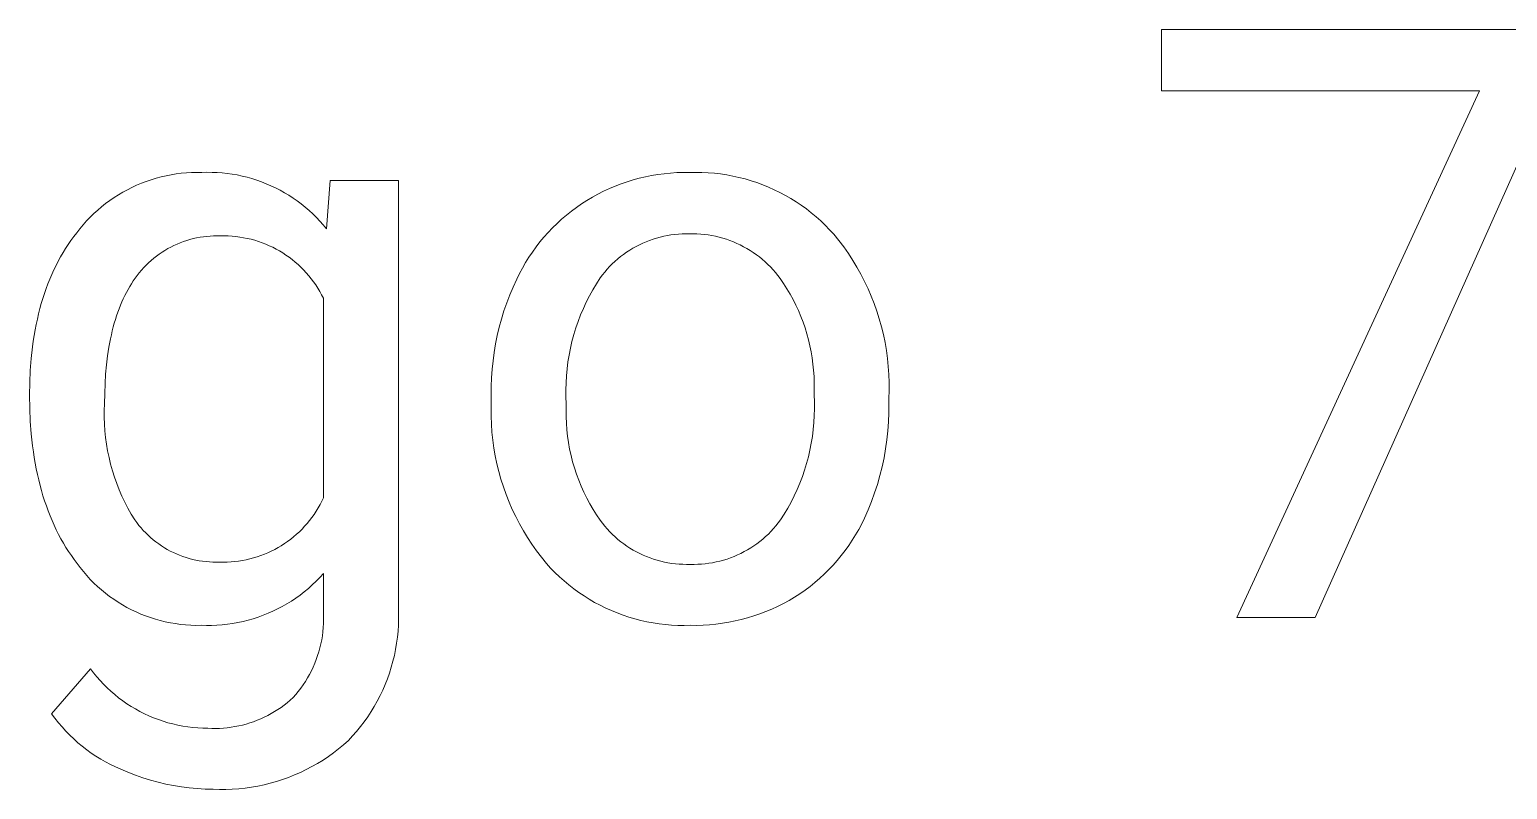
# Model space of a CAD drawing. Header units: millimetres. Extents: x -658 to 2773, y 81 to 2478.
# Drawn here: x 1859.7 to 1941.4, y 343 to 385 of the extents above; entities that cross this region are included whole.
import ezdxf

# ---------------------------------------------------------------- set-up
doc = ezdxf.new("R2010")
doc.units = ezdxf.units.MM
doc.header["$MEASUREMENT"] = 0
doc.layers.add('Domyślny', color=7, linetype='Continuous', true_color=0x000000)

msp = doc.modelspace()

# ---------------------------------------------------------------- linework, layer by layer
at = {"layer": 'Domyślny', "color": 18, "lineweight": 15, "true_color": 0x000000}
for p, q in [((1922.235, 381.589), (1922.235, 384.982)), ((1922.235, 384.982), (1944.191, 384.982)), ((1944.191, 382.663), (1930.734, 352.493)), ((1939.816, 381.589), (1922.235, 381.589)), ((1926.405, 352.493), (1939.816, 381.589)), ((1866.105, 376.586), (1866.375, 376.678)), ((1866.375, 376.678), (1866.647, 376.762)), ((1866.647, 376.762), (1866.922, 376.836)), ((1866.922, 376.836), (1867.2, 376.9)), ((1867.2, 376.9), (1867.48, 376.955)), ((1867.48, 376.955), (1867.761, 377.001)), ((1867.761, 377.001), (1868.044, 377.037)), ((1868.044, 377.037), (1868.328, 377.063)), ((1868.328, 377.063), (1868.612, 377.079)), ((1868.612, 377.079), (1868.897, 377.086)), ((1868.897, 377.086), (1869.182, 377.084)), ((1869.182, 377.084), (1869.463, 377.092)), ((1869.463, 377.092), (1869.743, 377.091)), ((1869.743, 377.091), (1870.023, 377.081)), ((1870.023, 377.081), (1870.303, 377.061)), ((1870.303, 377.061), (1870.581, 377.031)), ((1870.581, 377.031), (1870.859, 376.992)), ((1870.859, 376.992), (1871.135, 376.944)), ((1871.135, 376.944), (1871.41, 376.887)), ((1871.41, 376.887), (1871.682, 376.82)), ((1871.682, 376.82), (1871.952, 376.745)), ((1871.952, 376.745), (1872.219, 376.66)), ((1872.219, 376.66), (1872.483, 376.566)), ((1892.689, 376.567), (1893.024, 376.67)), ((1893.024, 376.67), (1893.361, 376.762)), ((1893.361, 376.762), (1893.702, 376.843)), ((1893.702, 376.843), (1894.045, 376.912)), ((1894.045, 376.912), (1894.391, 376.97)), ((1894.391, 376.97), (1894.738, 377.016)), ((1894.738, 377.016), (1895.086, 377.05)), ((1895.086, 377.05), (1895.435, 377.073)), ((1895.435, 377.073), (1895.785, 377.084)), ((1895.785, 377.084), (1896.135, 377.084)), ((1896.135, 377.084), (1896.48, 377.091)), ((1896.48, 377.091), (1896.826, 377.086)), ((1896.826, 377.086), (1897.17, 377.069)), ((1897.17, 377.069), (1897.514, 377.041)), ((1897.514, 377.041), (1897.857, 377.001)), ((1897.857, 377.001), (1898.198, 376.95)), ((1898.198, 376.95), (1898.538, 376.887)), ((1898.538, 376.887), (1898.875, 376.812)), ((1898.875, 376.812), (1899.209, 376.726)), ((1899.209, 376.726), (1899.54, 376.629)), ((1864.326, 375.692), (1864.567, 375.845)), ((1864.567, 375.845), (1864.812, 375.99)), ((1864.812, 375.99), (1865.062, 376.127)), ((1865.062, 376.127), (1865.317, 376.255)), ((1865.317, 376.255), (1865.576, 376.374)), ((1865.576, 376.374), (1865.839, 376.484)), ((1865.839, 376.484), (1866.105, 376.586)), ((1872.483, 376.566), (1872.744, 376.464)), ((1872.744, 376.464), (1873.001, 376.352)), ((1873.001, 376.352), (1873.255, 376.232)), ((1873.255, 376.232), (1873.504, 376.104)), ((1873.504, 376.104), (1873.749, 375.967)), ((1873.749, 375.967), (1873.989, 375.822)), ((1876.071, 373.965), (1876.276, 376.638)), ((1876.276, 376.638), (1880.046, 376.638)), ((1880.046, 376.638), (1880.046, 353.083)), ((1890.771, 375.719), (1891.078, 375.887)), ((1891.078, 375.887), (1891.391, 376.044)), ((1891.391, 376.044), (1891.709, 376.191)), ((1891.709, 376.191), (1892.031, 376.327)), ((1892.031, 376.327), (1892.358, 376.453)), ((1892.358, 376.453), (1892.689, 376.567)), ((1899.54, 376.629), (1899.868, 376.521)), ((1899.868, 376.521), (1900.191, 376.401)), ((1900.191, 376.401), (1900.511, 376.271)), ((1900.511, 376.271), (1900.826, 376.13)), ((1900.826, 376.13), (1901.136, 375.978)), ((1901.136, 375.978), (1901.44, 375.816)), ((1863.421, 374.999), (1863.639, 375.184)), ((1863.639, 375.184), (1863.862, 375.361)), ((1863.862, 375.361), (1864.091, 375.53)), ((1864.091, 375.53), (1864.326, 375.692)), ((1873.989, 375.822), (1874.224, 375.67)), ((1874.224, 375.67), (1874.453, 375.509)), ((1874.453, 375.509), (1874.678, 375.341)), ((1874.678, 375.341), (1874.896, 375.165)), ((1874.896, 375.165), (1875.108, 374.982)), ((1889.609, 374.948), (1889.889, 375.156)), ((1889.889, 375.156), (1890.176, 375.354)), ((1890.176, 375.354), (1890.469, 375.542)), ((1890.469, 375.542), (1890.771, 375.719)), ((1901.44, 375.816), (1901.739, 375.644)), ((1901.739, 375.644), (1902.032, 375.461)), ((1902.032, 375.461), (1902.319, 375.269)), ((1902.319, 375.269), (1902.599, 375.067)), ((1902.599, 375.067), (1902.872, 374.856)), ((1862.618, 374.191), (1862.809, 374.403)), ((1862.809, 374.403), (1863.006, 374.609)), ((1863.006, 374.609), (1863.21, 374.808)), ((1863.21, 374.808), (1863.421, 374.999)), ((1875.108, 374.982), (1875.314, 374.792)), ((1875.314, 374.792), (1875.514, 374.595)), ((1875.514, 374.595), (1875.706, 374.391)), ((1875.706, 374.391), (1875.892, 374.181)), ((1888.565, 374.025), (1888.814, 374.269)), ((1888.814, 374.269), (1889.071, 374.504)), ((1889.071, 374.504), (1889.337, 374.731)), ((1889.337, 374.731), (1889.609, 374.948)), ((1902.872, 374.856), (1903.137, 374.636)), ((1903.137, 374.636), (1903.395, 374.406)), ((1903.395, 374.406), (1903.645, 374.169)), ((1861.944, 373.323), (1862.099, 373.538)), ((1862.099, 373.538), (1862.26, 373.748)), ((1862.26, 373.748), (1862.435, 373.973)), ((1862.435, 373.973), (1862.618, 374.191)), ((1868.708, 373.426), (1868.524, 373.379)), ((1868.893, 373.468), (1868.708, 373.426)), ((1869.079, 373.503), (1868.893, 373.468)), ((1869.266, 373.531), (1869.079, 373.503)), ((1869.454, 373.553), (1869.266, 373.531)), ((1869.643, 373.569), (1869.454, 373.553)), ((1869.832, 373.578), (1869.643, 373.569)), ((1870.021, 373.581), (1869.832, 373.578)), ((1870.211, 373.577), (1870.021, 373.581)), ((1870.424, 373.579), (1870.211, 373.577)), ((1870.637, 373.574), (1870.424, 373.579)), ((1870.849, 373.561), (1870.637, 373.574)), ((1871.062, 373.542), (1870.849, 373.561)), ((1871.273, 373.514), (1871.062, 373.542)), ((1871.483, 373.48), (1871.273, 373.514)), ((1871.692, 373.438), (1871.483, 373.48)), ((1871.899, 373.389), (1871.692, 373.438)), ((1872.105, 373.333), (1871.899, 373.389)), ((1875.892, 374.181), (1876.071, 373.965)), ((1887.871, 373.245), (1888.093, 373.513)), ((1888.093, 373.513), (1888.325, 373.773)), ((1888.325, 373.773), (1888.565, 374.025)), ((1894.123, 373.394), (1893.93, 373.327)), ((1894.318, 373.455), (1894.123, 373.394)), ((1894.515, 373.509), (1894.318, 373.455)), ((1894.714, 373.556), (1894.515, 373.509)), ((1894.915, 373.597), (1894.714, 373.556)), ((1895.116, 373.63), (1894.915, 373.597)), ((1895.319, 373.656), (1895.116, 373.63)), ((1895.523, 373.675), (1895.319, 373.656)), ((1895.727, 373.688), (1895.523, 373.675)), ((1895.931, 373.693), (1895.727, 373.688)), ((1896.135, 373.691), (1895.931, 373.693)), ((1896.343, 373.693), (1896.135, 373.691)), ((1896.551, 373.688), (1896.343, 373.693)), ((1896.758, 373.675), (1896.551, 373.688)), ((1896.965, 373.656), (1896.758, 373.675)), ((1897.17, 373.629), (1896.965, 373.656)), ((1897.375, 373.595), (1897.17, 373.629)), ((1897.579, 373.554), (1897.375, 373.595)), ((1897.781, 373.507), (1897.579, 373.554)), ((1897.981, 373.452), (1897.781, 373.507)), ((1898.179, 373.39), (1897.981, 373.452)), ((1898.375, 373.322), (1898.179, 373.39)), ((1903.645, 374.169), (1903.887, 373.922)), ((1903.887, 373.922), (1904.121, 373.668)), ((1904.121, 373.668), (1904.401, 373.321)), ((1861.374, 372.42), (1861.509, 372.652)), ((1861.509, 372.652), (1861.649, 372.881)), ((1861.649, 372.881), (1861.794, 373.104)), ((1861.794, 373.104), (1861.944, 373.323)), ((1866.822, 372.57), (1866.67, 372.458)), ((1866.979, 372.677), (1866.822, 372.57)), ((1867.139, 372.778), (1866.979, 372.677)), ((1867.302, 372.874), (1867.139, 372.778)), ((1867.469, 372.964), (1867.302, 372.874)), ((1867.639, 373.048), (1867.469, 372.964)), ((1867.811, 373.126), (1867.639, 373.048)), ((1867.986, 373.198), (1867.811, 373.126)), ((1868.163, 373.265), (1867.986, 373.198)), ((1868.343, 373.325), (1868.163, 373.265)), ((1868.524, 373.379), (1868.343, 373.325)), ((1872.308, 373.269), (1872.105, 373.333)), ((1872.51, 373.199), (1872.308, 373.269)), ((1872.708, 373.122), (1872.51, 373.199)), ((1872.904, 373.037), (1872.708, 373.122)), ((1873.097, 372.946), (1872.904, 373.037)), ((1873.286, 372.849), (1873.097, 372.946)), ((1873.472, 372.745), (1873.286, 372.849)), ((1873.654, 372.634), (1873.472, 372.745)), ((1873.832, 372.518), (1873.654, 372.634)), ((1887.259, 372.397), (1887.453, 372.686)), ((1887.453, 372.686), (1887.657, 372.969)), ((1887.657, 372.969), (1887.871, 373.245)), ((1892.661, 372.673), (1892.494, 372.555)), ((1892.832, 372.785), (1892.661, 372.673)), ((1893.007, 372.891), (1892.832, 372.785)), ((1893.185, 372.991), (1893.007, 372.891)), ((1893.367, 373.084), (1893.185, 372.991)), ((1893.552, 373.172), (1893.367, 373.084)), ((1893.74, 373.252), (1893.552, 373.172)), ((1893.93, 373.327), (1893.74, 373.252)), ((1898.569, 373.246), (1898.375, 373.322)), ((1898.76, 373.164), (1898.569, 373.246)), ((1898.947, 373.076), (1898.76, 373.164)), ((1899.132, 372.981), (1898.947, 373.076)), ((1899.313, 372.88), (1899.132, 372.981)), ((1899.491, 372.773), (1899.313, 372.88)), ((1899.665, 372.659), (1899.491, 372.773)), ((1899.835, 372.54), (1899.665, 372.659)), ((1904.401, 373.321), (1904.669, 372.965)), ((1904.669, 372.965), (1904.924, 372.601)), ((1904.924, 372.601), (1905.167, 372.227)), ((1861.001, 371.694), (1861.12, 371.94)), ((1861.12, 371.94), (1861.245, 372.182)), ((1861.245, 372.182), (1861.374, 372.42)), ((1865.969, 371.823), (1865.842, 371.682)), ((1866.1, 371.96), (1865.969, 371.823)), ((1866.236, 372.092), (1866.1, 371.96)), ((1866.376, 372.219), (1866.236, 372.092)), ((1866.521, 372.341), (1866.376, 372.219)), ((1866.67, 372.458), (1866.521, 372.341)), ((1874.007, 372.395), (1873.832, 372.518)), ((1874.176, 372.266), (1874.007, 372.395)), ((1874.341, 372.131), (1874.176, 372.266)), ((1874.502, 371.991), (1874.341, 372.131)), ((1874.657, 371.845), (1874.502, 371.991)), ((1874.807, 371.694), (1874.657, 371.845)), ((1886.738, 371.491), (1886.901, 371.799)), ((1886.901, 371.799), (1887.075, 372.101)), ((1887.075, 372.101), (1887.259, 372.397)), ((1891.725, 371.884), (1891.586, 371.734)), ((1891.869, 372.029), (1891.725, 371.884)), ((1892.019, 372.169), (1891.869, 372.029)), ((1892.173, 372.303), (1892.019, 372.169)), ((1892.331, 372.432), (1892.173, 372.303)), ((1892.494, 372.555), (1892.331, 372.432)), ((1900, 372.415), (1899.835, 372.54)), ((1900.162, 372.284), (1900, 372.415)), ((1900.318, 372.147), (1900.162, 372.284)), ((1900.47, 372.006), (1900.318, 372.147)), ((1900.617, 371.859), (1900.47, 372.006)), ((1900.758, 371.707), (1900.617, 371.859)), ((1905.167, 372.227), (1905.398, 371.846)), ((1905.398, 371.846), (1905.615, 371.457)), ((1860.672, 370.927), (1860.777, 371.187)), ((1860.777, 371.187), (1860.886, 371.443)), ((1860.886, 371.443), (1861.001, 371.694)), ((1865.289, 370.935), (1865.192, 370.778)), ((1865.389, 371.087), (1865.289, 370.935)), ((1865.493, 371.235), (1865.389, 371.087)), ((1865.604, 371.388), (1865.493, 371.235)), ((1865.72, 371.537), (1865.604, 371.388)), ((1865.842, 371.682), (1865.72, 371.537)), ((1874.952, 371.538), (1874.807, 371.694)), ((1875.092, 371.376), (1874.952, 371.538)), ((1875.225, 371.21), (1875.092, 371.376)), ((1875.353, 371.04), (1875.225, 371.21)), ((1875.475, 370.865), (1875.353, 371.04)), ((1886.388, 370.75), (1886.585, 371.178)), ((1886.585, 371.178), (1886.738, 371.491)), ((1890.991, 370.933), (1890.794, 370.602)), ((1891.2, 371.258), (1890.991, 370.933)), ((1891.323, 371.421), (1891.2, 371.258)), ((1891.452, 371.58), (1891.323, 371.421)), ((1891.586, 371.734), (1891.452, 371.58)), ((1900.895, 371.55), (1900.758, 371.707)), ((1901.025, 371.389), (1900.895, 371.55)), ((1901.15, 371.223), (1901.025, 371.389)), ((1901.343, 370.942), (1901.15, 371.223)), ((1901.526, 370.654), (1901.343, 370.942)), ((1905.615, 371.457), (1905.819, 371.061)), ((1905.819, 371.061), (1906.01, 370.658)), ((1860.306, 369.841), (1860.39, 370.12)), ((1860.39, 370.12), (1860.479, 370.393)), ((1860.479, 370.393), (1860.573, 370.662)), ((1860.573, 370.662), (1860.672, 370.927)), ((1864.921, 370.28), (1864.837, 370.106)), ((1865.008, 370.451), (1864.921, 370.28)), ((1865.098, 370.616), (1865.008, 370.451)), ((1865.192, 370.778), (1865.098, 370.616)), ((1875.591, 370.686), (1875.475, 370.865)), ((1875.7, 370.503), (1875.591, 370.686)), ((1875.803, 370.317), (1875.7, 370.503)), ((1875.9, 370.127), (1875.803, 370.317)), ((1875.9, 359.103), (1875.9, 370.127)), ((1886.036, 369.876), (1886.205, 370.316)), ((1886.205, 370.316), (1886.388, 370.75)), ((1890.607, 370.264), (1890.433, 369.919)), ((1890.794, 370.602), (1890.607, 370.264)), ((1901.699, 370.36), (1901.526, 370.654)), ((1901.862, 370.06), (1901.699, 370.36)), ((1906.01, 370.658), (1906.186, 370.249)), ((1906.186, 370.249), (1906.349, 369.834)), ((1860.154, 369.271), (1860.227, 369.558)), ((1860.227, 369.558), (1860.306, 369.841)), ((1864.533, 369.362), (1864.466, 369.165)), ((1864.604, 369.555), (1864.533, 369.362)), ((1864.679, 369.743), (1864.604, 369.555)), ((1864.756, 369.927), (1864.679, 369.743)), ((1864.837, 370.106), (1864.756, 369.927)), ((1885.743, 368.98), (1885.882, 369.43)), ((1885.882, 369.43), (1886.036, 369.876)), ((1890.27, 369.569), (1890.12, 369.214)), ((1890.433, 369.919), (1890.27, 369.569)), ((1902.016, 369.756), (1901.862, 370.06)), ((1902.159, 369.446), (1902.016, 369.756)), ((1902.292, 369.132), (1902.159, 369.446)), ((1906.349, 369.834), (1906.498, 369.414)), ((1906.498, 369.414), (1906.632, 368.989)), ((1859.963, 368.381), (1860.021, 368.682)), ((1860.021, 368.682), (1860.085, 368.979)), ((1860.085, 368.979), (1860.154, 369.271)), ((1864.282, 368.548), (1864.227, 368.333)), ((1864.34, 368.758), (1864.282, 368.548)), ((1864.401, 368.964), (1864.34, 368.758)), ((1864.466, 369.165), (1864.401, 368.964)), ((1885.51, 368.067), (1885.619, 368.525)), ((1885.619, 368.525), (1885.743, 368.98)), ((1889.856, 368.488), (1889.743, 368.119)), ((1889.981, 368.853), (1889.856, 368.488)), ((1890.12, 369.214), (1889.981, 368.853)), ((1902.414, 368.813), (1902.292, 369.132)), ((1902.526, 368.491), (1902.414, 368.813)), ((1902.626, 368.165), (1902.526, 368.491)), ((1906.632, 368.989), (1906.752, 368.56)), ((1906.752, 368.56), (1906.857, 368.127)), ((1859.818, 367.451), (1859.861, 367.766)), ((1859.861, 367.766), (1859.909, 368.076)), ((1859.909, 368.076), (1859.963, 368.381)), ((1864.128, 367.891), (1864.042, 367.43)), ((1864.176, 368.114), (1864.128, 367.891)), ((1864.227, 368.333), (1864.176, 368.114)), ((1885.417, 367.605), (1885.51, 368.067)), ((1889.642, 367.747), (1889.555, 367.371)), ((1889.743, 368.119), (1889.642, 367.747)), ((1902.716, 367.836), (1902.626, 368.165)), ((1902.795, 367.504), (1902.716, 367.836)), ((1906.857, 368.127), (1906.947, 367.691)), ((1906.947, 367.691), (1907.022, 367.252)), ((1859.747, 366.808), (1859.818, 367.451)), ((1863.968, 366.953), (1863.909, 366.457)), ((1864.042, 367.43), (1863.968, 366.953)), ((1885.276, 366.673), (1885.339, 367.14)), ((1885.339, 367.14), (1885.417, 367.605)), ((1889.48, 366.992), (1889.419, 366.611)), ((1889.555, 367.371), (1889.48, 366.992)), ((1902.863, 367.169), (1902.795, 367.504)), ((1902.92, 366.833), (1902.863, 367.169)), ((1907.022, 367.252), (1907.083, 366.81)), ((1859.665, 365.467), (1859.696, 366.146)), ((1859.696, 366.146), (1859.747, 366.808)), ((1863.909, 366.457), (1863.862, 365.944)), ((1885.197, 365.734), (1885.228, 366.204)), ((1885.228, 366.204), (1885.276, 366.673)), ((1889.37, 366.228), (1889.335, 365.844)), ((1889.419, 366.611), (1889.37, 366.228)), ((1902.966, 366.495), (1902.92, 366.833)), ((1903, 366.155), (1902.966, 366.495)), ((1903.023, 365.815), (1903, 366.155)), ((1907.083, 366.81), (1907.128, 366.367)), ((1907.128, 366.367), (1907.159, 365.922)), ((1859.655, 364.769), (1859.665, 365.467)), ((1863.829, 365.414), (1863.809, 364.866)), ((1863.862, 365.944), (1863.829, 365.414)), ((1885.18, 364.792), (1885.181, 365.263)), ((1885.181, 365.263), (1885.197, 365.734)), ((1889.313, 365.458), (1889.305, 365.072)), ((1889.335, 365.844), (1889.313, 365.458)), ((1903.035, 365.474), (1903.023, 365.815)), ((1903.035, 365.133), (1903.035, 365.474)), ((1907.159, 365.922), (1907.174, 365.477)), ((1907.174, 365.477), (1907.174, 365.032)), ((1859.665, 364.042), (1859.655, 364.769)), ((1863.809, 364.866), (1863.802, 364.301)), ((1885.167, 364.063), (1885.18, 364.506)), ((1885.18, 364.506), (1885.18, 364.792)), ((1889.305, 365.072), (1889.309, 364.686)), ((1889.309, 364.686), (1889.327, 364.301)), ((1903.024, 364.792), (1903.035, 365.133)), ((1903.041, 364.409), (1903.024, 364.792)), ((1903.046, 364.026), (1903.041, 364.409)), ((1907.174, 365.032), (1907.159, 364.586)), ((1907.159, 364.586), (1907.159, 364.301)), ((1859.696, 363.334), (1859.665, 364.042)), ((1863.788, 363.927), (1863.786, 363.552)), ((1863.802, 364.301), (1863.788, 363.927)), ((1885.168, 363.619), (1885.167, 364.063)), ((1885.185, 363.176), (1885.168, 363.619)), ((1889.327, 364.301), (1889.316, 363.941)), ((1889.316, 363.941), (1889.317, 363.581)), ((1889.317, 363.581), (1889.331, 363.222)), ((1903.015, 363.26), (1903.037, 363.643)), ((1903.037, 363.643), (1903.046, 364.026)), ((1907.158, 363.799), (1907.139, 363.297)), ((1907.159, 364.301), (1907.158, 363.799)), ((1859.748, 362.646), (1859.696, 363.334)), ((1863.786, 363.552), (1863.798, 363.178)), ((1863.798, 363.178), (1863.822, 362.804)), ((1863.822, 362.804), (1863.86, 362.432)), ((1885.216, 362.733), (1885.185, 363.176)), ((1889.331, 363.222), (1889.357, 362.863)), ((1889.357, 362.863), (1889.396, 362.506)), ((1902.933, 362.498), (1902.981, 362.878)), ((1902.981, 362.878), (1903.015, 363.26)), ((1907.103, 362.797), (1907.05, 362.297)), ((1907.139, 363.297), (1907.103, 362.797)), ((1859.82, 361.978), (1859.748, 362.646)), ((1859.864, 361.651), (1859.82, 361.978)), ((1863.86, 362.432), (1863.91, 362.061)), ((1863.91, 362.061), (1863.972, 361.691)), ((1885.263, 362.292), (1885.216, 362.733)), ((1885.324, 361.853), (1885.263, 362.292)), ((1889.396, 362.506), (1889.448, 362.15)), ((1889.448, 362.15), (1889.511, 361.796)), ((1902.798, 361.744), (1902.872, 362.12)), ((1902.872, 362.12), (1902.933, 362.498)), ((1907.05, 362.297), (1906.98, 361.8)), ((1859.912, 361.329), (1859.864, 361.651)), ((1859.966, 361.012), (1859.912, 361.329)), ((1863.972, 361.691), (1864.048, 361.325)), ((1864.048, 361.325), (1864.136, 360.961)), ((1885.401, 361.415), (1885.324, 361.853)), ((1885.492, 360.981), (1885.401, 361.415)), ((1889.511, 361.796), (1889.588, 361.444)), ((1889.588, 361.444), (1889.676, 361.096)), ((1902.613, 361), (1902.712, 361.37)), ((1902.712, 361.37), (1902.798, 361.744)), ((1906.892, 361.306), (1906.788, 360.815)), ((1906.98, 361.8), (1906.892, 361.306)), ((1860.026, 360.699), (1859.966, 361.012)), ((1860.09, 360.392), (1860.026, 360.699)), ((1860.159, 360.089), (1860.09, 360.392)), ((1864.136, 360.961), (1864.236, 360.6)), ((1864.236, 360.6), (1864.349, 360.243)), ((1885.598, 360.55), (1885.492, 360.981)), ((1885.718, 360.123), (1885.598, 360.55)), ((1889.676, 361.096), (1889.776, 360.75)), ((1889.776, 360.75), (1889.889, 360.409)), ((1889.889, 360.409), (1890.013, 360.071)), ((1902.377, 360.271), (1902.501, 360.634)), ((1902.501, 360.634), (1902.613, 361)), ((1906.666, 360.328), (1906.528, 359.846)), ((1906.788, 360.815), (1906.666, 360.328)), ((1860.234, 359.791), (1860.159, 360.089)), ((1860.313, 359.498), (1860.234, 359.791)), ((1860.398, 359.21), (1860.313, 359.498)), ((1864.349, 360.243), (1864.474, 359.89)), ((1864.474, 359.89), (1864.61, 359.541)), ((1864.61, 359.541), (1864.759, 359.198)), ((1885.853, 359.701), (1885.718, 360.123)), ((1886.002, 359.283), (1885.853, 359.701)), ((1890.013, 360.071), (1890.149, 359.738)), ((1890.149, 359.738), (1890.297, 359.41)), ((1901.931, 359.212), (1902.092, 359.56)), ((1902.092, 359.56), (1902.241, 359.913)), ((1902.241, 359.913), (1902.377, 360.271)), ((1906.528, 359.846), (1906.373, 359.368)), ((1860.488, 358.927), (1860.398, 359.21)), ((1860.583, 358.649), (1860.488, 358.927)), ((1864.759, 359.198), (1864.92, 358.86)), ((1864.92, 358.86), (1865.092, 358.527)), ((1875.61, 358.542), (1875.713, 358.726)), ((1875.713, 358.726), (1875.809, 358.913)), ((1875.809, 358.913), (1875.9, 359.103)), ((1886.165, 358.87), (1886.002, 359.283)), ((1886.342, 358.463), (1886.165, 358.87)), ((1890.297, 359.41), (1890.455, 359.087)), ((1890.455, 359.087), (1890.625, 358.77)), ((1890.625, 358.77), (1890.806, 358.459)), ((1901.575, 358.533), (1901.759, 358.869)), ((1901.759, 358.869), (1901.931, 359.212)), ((1906.202, 358.897), (1906.015, 358.431)), ((1906.373, 359.368), (1906.202, 358.897)), ((1860.683, 358.375), (1860.583, 358.649)), ((1860.788, 358.107), (1860.683, 358.375)), ((1860.899, 357.843), (1860.788, 358.107)), ((1865.092, 358.527), (1865.275, 358.201)), ((1865.275, 358.201), (1865.47, 357.881)), ((1865.47, 357.881), (1865.581, 357.728)), ((1875.135, 357.848), (1875.263, 358.015)), ((1875.263, 358.015), (1875.385, 358.187)), ((1875.385, 358.187), (1875.5, 358.363)), ((1875.5, 358.363), (1875.61, 358.542)), ((1886.533, 358.062), (1886.342, 358.463)), ((1886.737, 357.669), (1886.533, 358.062)), ((1890.806, 358.459), (1890.998, 358.155)), ((1890.998, 358.155), (1891.2, 357.858)), ((1901.049, 357.715), (1901.173, 357.881)), ((1901.173, 357.881), (1901.38, 358.203)), ((1901.38, 358.203), (1901.575, 358.533)), ((1905.811, 357.972), (1905.659, 357.66)), ((1906.015, 358.431), (1905.811, 357.972)), ((1861.014, 357.584), (1860.899, 357.843)), ((1861.135, 357.33), (1861.014, 357.584)), ((1861.26, 357.08), (1861.135, 357.33)), ((1861.391, 356.836), (1861.26, 357.08)), ((1865.581, 357.728), (1865.697, 357.58)), ((1865.697, 357.58), (1865.818, 357.435)), ((1865.818, 357.435), (1865.944, 357.295)), ((1865.944, 357.295), (1866.074, 357.159)), ((1866.074, 357.159), (1866.21, 357.028)), ((1874.255, 356.945), (1874.415, 357.083)), ((1874.415, 357.083), (1874.57, 357.225)), ((1874.57, 357.225), (1874.719, 357.373)), ((1874.719, 357.373), (1874.863, 357.527)), ((1874.863, 357.527), (1875.002, 357.685)), ((1875.002, 357.685), (1875.135, 357.848)), ((1886.954, 357.282), (1886.737, 357.669)), ((1887.184, 356.903), (1886.954, 357.282)), ((1891.2, 357.858), (1891.324, 357.693)), ((1891.324, 357.693), (1891.454, 357.533)), ((1891.454, 357.533), (1891.589, 357.378)), ((1891.589, 357.378), (1891.73, 357.227)), ((1891.73, 357.227), (1891.876, 357.081)), ((1891.876, 357.081), (1892.026, 356.941)), ((1900.348, 356.957), (1900.498, 357.099)), ((1900.498, 357.099), (1900.644, 357.246)), ((1900.644, 357.246), (1900.785, 357.397)), ((1900.785, 357.397), (1900.92, 357.554)), ((1900.92, 357.554), (1901.049, 357.715)), ((1905.322, 357.052), (1905.139, 356.757)), ((1905.495, 357.353), (1905.322, 357.052)), ((1905.659, 357.66), (1905.495, 357.353)), ((1861.527, 356.596), (1861.391, 356.836)), ((1861.668, 356.361), (1861.527, 356.596)), ((1861.814, 356.131), (1861.668, 356.361)), ((1866.21, 357.028), (1866.349, 356.902)), ((1866.349, 356.902), (1866.493, 356.78)), ((1866.493, 356.78), (1866.641, 356.664)), ((1866.641, 356.664), (1866.793, 356.552)), ((1866.793, 356.552), (1866.949, 356.446)), ((1866.949, 356.446), (1867.108, 356.345)), ((1867.108, 356.345), (1867.271, 356.25)), ((1867.271, 356.25), (1867.437, 356.161)), ((1873.02, 356.15), (1873.208, 356.245)), ((1873.208, 356.245), (1873.392, 356.346)), ((1873.392, 356.346), (1873.573, 356.454)), ((1873.573, 356.454), (1873.75, 356.568)), ((1873.75, 356.568), (1873.923, 356.688)), ((1873.923, 356.688), (1874.091, 356.813)), ((1874.091, 356.813), (1874.255, 356.945)), ((1887.428, 356.531), (1887.184, 356.903)), ((1887.683, 356.169), (1887.428, 356.531)), ((1892.026, 356.941), (1892.182, 356.806)), ((1892.182, 356.806), (1892.342, 356.676)), ((1892.342, 356.676), (1892.506, 356.552)), ((1892.506, 356.552), (1892.675, 356.434)), ((1892.675, 356.434), (1892.848, 356.321)), ((1892.848, 356.321), (1893.024, 356.215)), ((1899.167, 356.125), (1899.348, 356.226)), ((1899.348, 356.226), (1899.525, 356.333)), ((1899.525, 356.333), (1899.698, 356.446)), ((1899.698, 356.446), (1899.867, 356.565)), ((1899.867, 356.565), (1900.032, 356.69)), ((1900.032, 356.69), (1900.192, 356.821)), ((1900.192, 356.821), (1900.348, 356.957)), ((1904.946, 356.468), (1904.743, 356.186)), ((1905.139, 356.757), (1904.946, 356.468)), ((1861.965, 355.906), (1861.814, 356.131)), ((1862.121, 355.686), (1861.965, 355.906)), ((1862.282, 355.47), (1862.121, 355.686)), ((1862.453, 355.242), (1862.282, 355.47)), ((1867.437, 356.161), (1867.606, 356.077)), ((1867.606, 356.077), (1867.777, 355.999)), ((1867.777, 355.999), (1867.951, 355.927)), ((1867.951, 355.927), (1868.128, 355.861)), ((1868.128, 355.861), (1868.306, 355.801)), ((1868.306, 355.801), (1868.487, 355.748)), ((1868.487, 355.748), (1868.669, 355.7)), ((1868.669, 355.7), (1868.853, 355.659)), ((1868.853, 355.659), (1869.039, 355.624)), ((1869.039, 355.624), (1869.225, 355.596)), ((1869.225, 355.596), (1869.412, 355.574)), ((1869.412, 355.574), (1869.6, 355.558)), ((1869.6, 355.558), (1869.788, 355.549)), ((1869.788, 355.549), (1869.976, 355.546)), ((1869.976, 355.546), (1870.165, 355.55)), ((1870.165, 355.55), (1870.375, 355.546)), ((1870.375, 355.546), (1870.586, 355.549)), ((1870.586, 355.549), (1870.796, 355.56)), ((1870.796, 355.56), (1871.005, 355.578)), ((1871.005, 355.578), (1871.214, 355.603)), ((1871.214, 355.603), (1871.422, 355.636)), ((1871.422, 355.636), (1871.629, 355.675)), ((1871.629, 355.675), (1871.834, 355.722)), ((1871.834, 355.722), (1872.038, 355.776)), ((1872.038, 355.776), (1872.239, 355.837)), ((1872.239, 355.837), (1872.438, 355.905)), ((1872.438, 355.905), (1872.635, 355.98)), ((1872.635, 355.98), (1872.829, 356.061)), ((1872.829, 356.061), (1873.02, 356.15)), ((1887.951, 355.815), (1887.683, 356.169)), ((1888.23, 355.47), (1887.951, 355.815)), ((1888.462, 355.216), (1888.23, 355.47)), ((1893.024, 356.215), (1893.205, 356.115)), ((1893.205, 356.115), (1893.388, 356.021)), ((1893.388, 356.021), (1893.575, 355.934)), ((1893.575, 355.934), (1893.764, 355.854)), ((1893.764, 355.854), (1893.957, 355.78)), ((1893.957, 355.78), (1894.151, 355.712)), ((1894.151, 355.712), (1894.348, 355.652)), ((1894.348, 355.652), (1894.547, 355.598)), ((1894.547, 355.598), (1894.748, 355.552)), ((1894.748, 355.552), (1894.95, 355.512)), ((1894.95, 355.512), (1895.154, 355.48)), ((1895.154, 355.48), (1895.358, 355.454)), ((1895.358, 355.454), (1895.563, 355.436)), ((1895.563, 355.436), (1895.769, 355.425)), ((1895.769, 355.425), (1895.975, 355.421)), ((1895.975, 355.421), (1896.181, 355.424)), ((1896.181, 355.424), (1896.388, 355.422)), ((1896.388, 355.422), (1896.595, 355.426)), ((1896.595, 355.426), (1896.801, 355.437)), ((1896.801, 355.437), (1897.007, 355.456)), ((1897.007, 355.456), (1897.212, 355.482)), ((1897.212, 355.482), (1897.417, 355.515)), ((1897.417, 355.515), (1897.619, 355.555)), ((1897.619, 355.555), (1897.821, 355.603)), ((1897.821, 355.603), (1898.02, 355.657)), ((1898.02, 355.657), (1898.218, 355.718)), ((1898.218, 355.718), (1898.413, 355.786)), ((1898.413, 355.786), (1898.606, 355.861)), ((1898.606, 355.861), (1898.796, 355.942)), ((1898.796, 355.942), (1898.983, 356.03)), ((1898.983, 356.03), (1899.167, 356.125)), ((1904.309, 355.643), (1904.079, 355.383)), ((1904.53, 355.911), (1904.309, 355.643)), ((1904.743, 356.186), (1904.53, 355.911)), ((1862.631, 355.02), (1862.453, 355.242)), ((1862.816, 354.805), (1862.631, 355.02)), ((1863.009, 354.595), (1862.816, 354.805)), ((1863.209, 354.393), (1863.009, 354.595)), ((1875.702, 354.695), (1875.497, 354.487)), ((1875.9, 354.91), (1875.702, 354.695)), ((1875.9, 352.831), (1875.9, 354.91)), ((1888.703, 354.97), (1888.462, 355.216)), ((1888.951, 354.733), (1888.703, 354.97)), ((1889.208, 354.504), (1888.951, 354.733)), ((1903.337, 354.651), (1903.074, 354.424)), ((1903.593, 354.886), (1903.337, 354.651)), ((1903.84, 355.13), (1903.593, 354.886)), ((1904.079, 355.383), (1903.84, 355.13)), ((1863.416, 354.198), (1863.209, 354.393)), ((1863.629, 354.01), (1863.416, 354.198)), ((1863.849, 353.829), (1863.629, 354.01)), ((1864.075, 353.656), (1863.849, 353.829)), ((1874.842, 353.907), (1874.611, 353.729)), ((1875.067, 354.093), (1874.842, 353.907)), ((1875.286, 354.286), (1875.067, 354.093)), ((1875.497, 354.487), (1875.286, 354.286)), ((1889.472, 354.284), (1889.208, 354.504)), ((1889.743, 354.073), (1889.472, 354.284)), ((1890.022, 353.871), (1889.743, 354.073)), ((1890.307, 353.679), (1890.022, 353.871)), ((1902.241, 353.798), (1901.95, 353.608)), ((1902.526, 353.997), (1902.241, 353.798)), ((1902.804, 354.206), (1902.526, 353.997)), ((1903.074, 354.424), (1902.804, 354.206)), ((1864.307, 353.492), (1864.075, 353.656)), ((1864.545, 353.335), (1864.307, 353.492)), ((1864.787, 353.186), (1864.545, 353.335)), ((1865.035, 353.047), (1864.787, 353.186)), ((1865.287, 352.915), (1865.035, 353.047)), ((1873.371, 352.962), (1873.108, 352.835)), ((1873.629, 353.098), (1873.371, 352.962)), ((1873.883, 353.243), (1873.629, 353.098)), ((1874.131, 353.397), (1873.883, 353.243)), ((1874.374, 353.559), (1874.131, 353.397)), ((1874.611, 353.729), (1874.374, 353.559)), ((1880.046, 353.083), (1880.059, 352.745)), ((1890.599, 353.496), (1890.307, 353.679)), ((1890.896, 353.324), (1890.599, 353.496)), ((1891.2, 353.162), (1890.896, 353.324)), ((1891.508, 353.01), (1891.2, 353.162)), ((1891.822, 352.869), (1891.508, 353.01)), ((1901.011, 353.1), (1900.687, 352.951)), ((1901.33, 353.259), (1901.011, 353.1)), ((1901.643, 353.428), (1901.33, 353.259)), ((1901.95, 353.608), (1901.643, 353.428)), ((1865.544, 352.793), (1865.287, 352.915)), ((1865.805, 352.679), (1865.544, 352.793)), ((1866.07, 352.575), (1865.805, 352.679)), ((1866.338, 352.48), (1866.07, 352.575)), ((1866.609, 352.394), (1866.338, 352.48)), ((1866.883, 352.317), (1866.609, 352.394)), ((1867.16, 352.251), (1866.883, 352.317)), ((1867.438, 352.193), (1867.16, 352.251)), ((1867.719, 352.146), (1867.438, 352.193)), ((1868.001, 352.108), (1867.719, 352.146)), ((1870.882, 352.154), (1870.593, 352.113)), ((1871.17, 352.205), (1870.882, 352.154)), ((1871.455, 352.267), (1871.17, 352.205)), ((1871.738, 352.337), (1871.455, 352.267)), ((1872.019, 352.418), (1871.738, 352.337)), ((1872.296, 352.508), (1872.019, 352.418)), ((1872.571, 352.608), (1872.296, 352.508)), ((1872.841, 352.717), (1872.571, 352.608)), ((1873.108, 352.835), (1872.841, 352.717)), ((1875.892, 351.928), (1875.906, 352.154)), ((1875.909, 352.605), (1875.9, 352.831)), ((1875.906, 352.154), (1875.912, 352.379)), ((1875.912, 352.379), (1875.909, 352.605)), ((1880.06, 352.406), (1880.05, 352.068)), ((1880.059, 352.745), (1880.06, 352.406)), ((1892.14, 352.739), (1891.822, 352.869)), ((1892.463, 352.62), (1892.14, 352.739)), ((1892.789, 352.511), (1892.463, 352.62)), ((1893.119, 352.414), (1892.789, 352.511)), ((1893.452, 352.328), (1893.119, 352.414)), ((1893.788, 352.253), (1893.452, 352.328)), ((1894.126, 352.19), (1893.788, 352.253)), ((1894.466, 352.138), (1894.126, 352.19)), ((1897.956, 352.167), (1897.603, 352.121)), ((1898.308, 352.225), (1897.956, 352.167)), ((1898.657, 352.294), (1898.308, 352.225)), ((1899.004, 352.375), (1898.657, 352.294)), ((1899.348, 352.468), (1899.004, 352.375)), ((1899.689, 352.572), (1899.348, 352.468)), ((1900.026, 352.687), (1899.689, 352.572)), ((1900.358, 352.814), (1900.026, 352.687)), ((1900.687, 352.951), (1900.358, 352.814)), ((1930.734, 352.493), (1926.405, 352.493)), ((1868.284, 352.08), (1868.001, 352.108)), ((1868.568, 352.061), (1868.284, 352.08)), ((1868.852, 352.053), (1868.568, 352.061)), ((1869.137, 352.054), (1868.852, 352.053)), ((1869.428, 352.046), (1869.137, 352.054)), ((1869.72, 352.048), (1869.428, 352.046)), ((1870.012, 352.059), (1869.72, 352.048)), ((1870.303, 352.081), (1870.012, 352.059)), ((1870.593, 352.113), (1870.303, 352.081)), ((1875.804, 351.256), (1875.841, 351.479)), ((1875.841, 351.479), (1875.871, 351.703)), ((1875.871, 351.703), (1875.892, 351.928)), ((1879.994, 351.394), (1879.949, 351.059)), ((1880.028, 351.73), (1879.994, 351.394)), ((1880.05, 352.068), (1880.028, 351.73)), ((1894.807, 352.098), (1894.466, 352.138)), ((1895.15, 352.07), (1894.807, 352.098)), ((1895.493, 352.053), (1895.15, 352.07)), ((1895.837, 352.048), (1895.493, 352.053)), ((1896.181, 352.054), (1895.837, 352.048)), ((1896.537, 352.053), (1896.181, 352.054)), ((1896.893, 352.064), (1896.537, 352.053)), ((1897.249, 352.086), (1896.893, 352.064)), ((1897.603, 352.121), (1897.249, 352.086)), ((1875.58, 350.381), (1875.647, 350.596)), ((1875.647, 350.596), (1875.707, 350.814)), ((1875.707, 350.814), (1875.76, 351.034)), ((1875.76, 351.034), (1875.804, 351.256)), ((1879.892, 350.725), (1879.824, 350.394)), ((1879.949, 351.059), (1879.892, 350.725)), ((1875.236, 349.545), (1875.333, 349.749)), ((1875.333, 349.749), (1875.422, 349.957)), ((1875.422, 349.957), (1875.505, 350.167)), ((1875.505, 350.167), (1875.58, 350.381)), ((1879.653, 349.739), (1879.551, 349.416)), ((1879.744, 350.065), (1879.653, 349.739)), ((1879.824, 350.394), (1879.744, 350.065)), ((1860.877, 347.165), (1863.025, 349.644)), ((1863.025, 349.644), (1863.194, 349.422)), ((1863.194, 349.422), (1863.371, 349.206)), ((1863.371, 349.206), (1863.556, 348.996)), ((1863.556, 348.996), (1863.747, 348.793)), ((1874.78, 348.765), (1874.904, 348.954)), ((1874.904, 348.954), (1875.022, 349.147)), ((1875.022, 349.147), (1875.132, 349.344)), ((1875.132, 349.344), (1875.236, 349.545)), ((1879.438, 349.097), (1879.314, 348.783)), ((1879.551, 349.416), (1879.438, 349.097)), ((1863.747, 348.793), (1863.946, 348.596)), ((1863.946, 348.596), (1864.151, 348.406)), ((1864.151, 348.406), (1864.363, 348.224)), ((1864.363, 348.224), (1864.581, 348.049)), ((1874.061, 347.913), (1874.22, 348.056)), ((1874.22, 348.056), (1874.369, 348.226)), ((1874.369, 348.226), (1874.512, 348.401)), ((1874.512, 348.401), (1874.649, 348.581)), ((1874.649, 348.581), (1874.78, 348.765)), ((1879.034, 348.167), (1878.879, 347.866)), ((1879.18, 348.472), (1879.034, 348.167)), ((1879.314, 348.783), (1879.18, 348.472)), ((1864.581, 348.049), (1864.805, 347.882)), ((1864.805, 347.882), (1865.034, 347.723)), ((1865.034, 347.723), (1865.269, 347.572)), ((1865.269, 347.572), (1865.509, 347.429)), ((1865.509, 347.429), (1865.754, 347.294)), ((1865.754, 347.294), (1866.003, 347.168)), ((1873.013, 347.173), (1873.198, 347.282)), ((1873.198, 347.282), (1873.379, 347.396)), ((1873.379, 347.396), (1873.556, 347.517)), ((1873.556, 347.517), (1873.729, 347.643)), ((1873.729, 347.643), (1873.897, 347.775)), ((1873.897, 347.775), (1874.061, 347.913)), ((1878.537, 347.283), (1878.351, 347)), ((1878.713, 347.572), (1878.537, 347.283)), ((1878.879, 347.866), (1878.713, 347.572)), ((1861.061, 346.915), (1860.877, 347.165)), ((1861.252, 346.672), (1861.061, 346.915)), ((1861.453, 346.436), (1861.252, 346.672)), ((1861.661, 346.207), (1861.453, 346.436)), ((1866.003, 347.168), (1866.257, 347.051)), ((1866.257, 347.051), (1866.514, 346.942)), ((1866.514, 346.942), (1866.775, 346.843)), ((1866.775, 346.843), (1867.04, 346.753)), ((1867.04, 346.753), (1867.307, 346.672)), ((1867.307, 346.672), (1867.577, 346.6)), ((1867.577, 346.6), (1867.849, 346.538)), ((1867.849, 346.538), (1868.124, 346.485)), ((1868.124, 346.485), (1868.4, 346.442)), ((1868.4, 346.442), (1868.677, 346.408)), ((1870.795, 346.419), (1871.007, 346.453)), ((1871.007, 346.453), (1871.217, 346.494)), ((1871.217, 346.494), (1871.426, 346.542)), ((1871.426, 346.542), (1871.633, 346.597)), ((1871.633, 346.597), (1871.838, 346.659)), ((1871.838, 346.659), (1872.04, 346.728)), ((1872.04, 346.728), (1872.241, 346.804)), ((1872.241, 346.804), (1872.438, 346.886)), ((1872.438, 346.886), (1872.633, 346.976)), ((1872.633, 346.976), (1872.825, 347.071)), ((1872.825, 347.071), (1873.013, 347.173)), ((1877.95, 346.455), (1877.736, 346.193)), ((1878.155, 346.724), (1877.95, 346.455)), ((1878.351, 347), (1878.155, 346.724)), ((1861.877, 345.985), (1861.661, 346.207)), ((1862.101, 345.771), (1861.877, 345.985)), ((1862.332, 345.565), (1862.101, 345.771)), ((1868.677, 346.408), (1868.955, 346.384)), ((1868.955, 346.384), (1869.234, 346.37)), ((1869.234, 346.37), (1869.514, 346.365)), ((1869.514, 346.365), (1869.728, 346.356)), ((1869.728, 346.356), (1869.942, 346.354)), ((1869.942, 346.354), (1870.156, 346.36)), ((1870.156, 346.36), (1870.37, 346.372)), ((1870.37, 346.372), (1870.583, 346.392)), ((1870.583, 346.392), (1870.795, 346.419)), ((1877.282, 345.691), (1877.016, 345.456)), ((1877.513, 345.938), (1877.282, 345.691)), ((1877.736, 346.193), (1877.513, 345.938)), ((1862.57, 345.367), (1862.332, 345.565)), ((1862.815, 345.177), (1862.57, 345.367)), ((1863.067, 344.996), (1862.815, 345.177)), ((1863.324, 344.824), (1863.067, 344.996)), ((1863.587, 344.661), (1863.324, 344.824)), ((1876.173, 344.805), (1875.878, 344.608)), ((1876.462, 345.012), (1876.173, 344.805)), ((1876.743, 345.229), (1876.462, 345.012)), ((1877.016, 345.456), (1876.743, 345.229)), ((1863.856, 344.507), (1863.587, 344.661)), ((1864.13, 344.363), (1863.856, 344.507)), ((1864.409, 344.228), (1864.13, 344.363)), ((1864.693, 344.104), (1864.409, 344.228)), ((1865.096, 343.931), (1864.693, 344.104)), ((1874.953, 344.08), (1874.633, 343.926)), ((1875.267, 344.245), (1874.953, 344.08)), ((1875.576, 344.422), (1875.267, 344.245)), ((1875.878, 344.608), (1875.576, 344.422)), ((1865.505, 343.773), (1865.096, 343.931)), ((1865.919, 343.629), (1865.505, 343.773)), ((1866.338, 343.499), (1865.919, 343.629)), ((1866.761, 343.384), (1866.338, 343.499)), ((1867.188, 343.283), (1866.761, 343.384)), ((1867.618, 343.198), (1867.188, 343.283)), ((1868.051, 343.127), (1867.618, 343.198)), ((1872.273, 343.166), (1871.923, 343.105)), ((1872.62, 343.24), (1872.273, 343.166)), ((1872.965, 343.325), (1872.62, 343.24)), ((1873.307, 343.422), (1872.965, 343.325)), ((1873.645, 343.53), (1873.307, 343.422)), ((1873.979, 343.651), (1873.645, 343.53)), ((1874.309, 343.783), (1873.979, 343.651)), ((1874.633, 343.926), (1874.309, 343.783)), ((1868.486, 343.071), (1868.051, 343.127)), ((1868.923, 343.031), (1868.486, 343.071)), ((1869.361, 343.006), (1868.923, 343.031)), ((1869.799, 342.996), (1869.361, 343.006)), ((1870.154, 342.983), (1869.799, 342.996)), ((1870.509, 342.983), (1870.154, 342.983)), ((1870.864, 342.995), (1870.509, 342.983)), ((1871.218, 343.02), (1870.864, 342.995)), ((1871.571, 343.057), (1871.218, 343.02)), ((1871.923, 343.105), (1871.571, 343.057))]:
    msp.add_line(p, q, dxfattribs=at)

doc.saveas('drawing.dxf')
